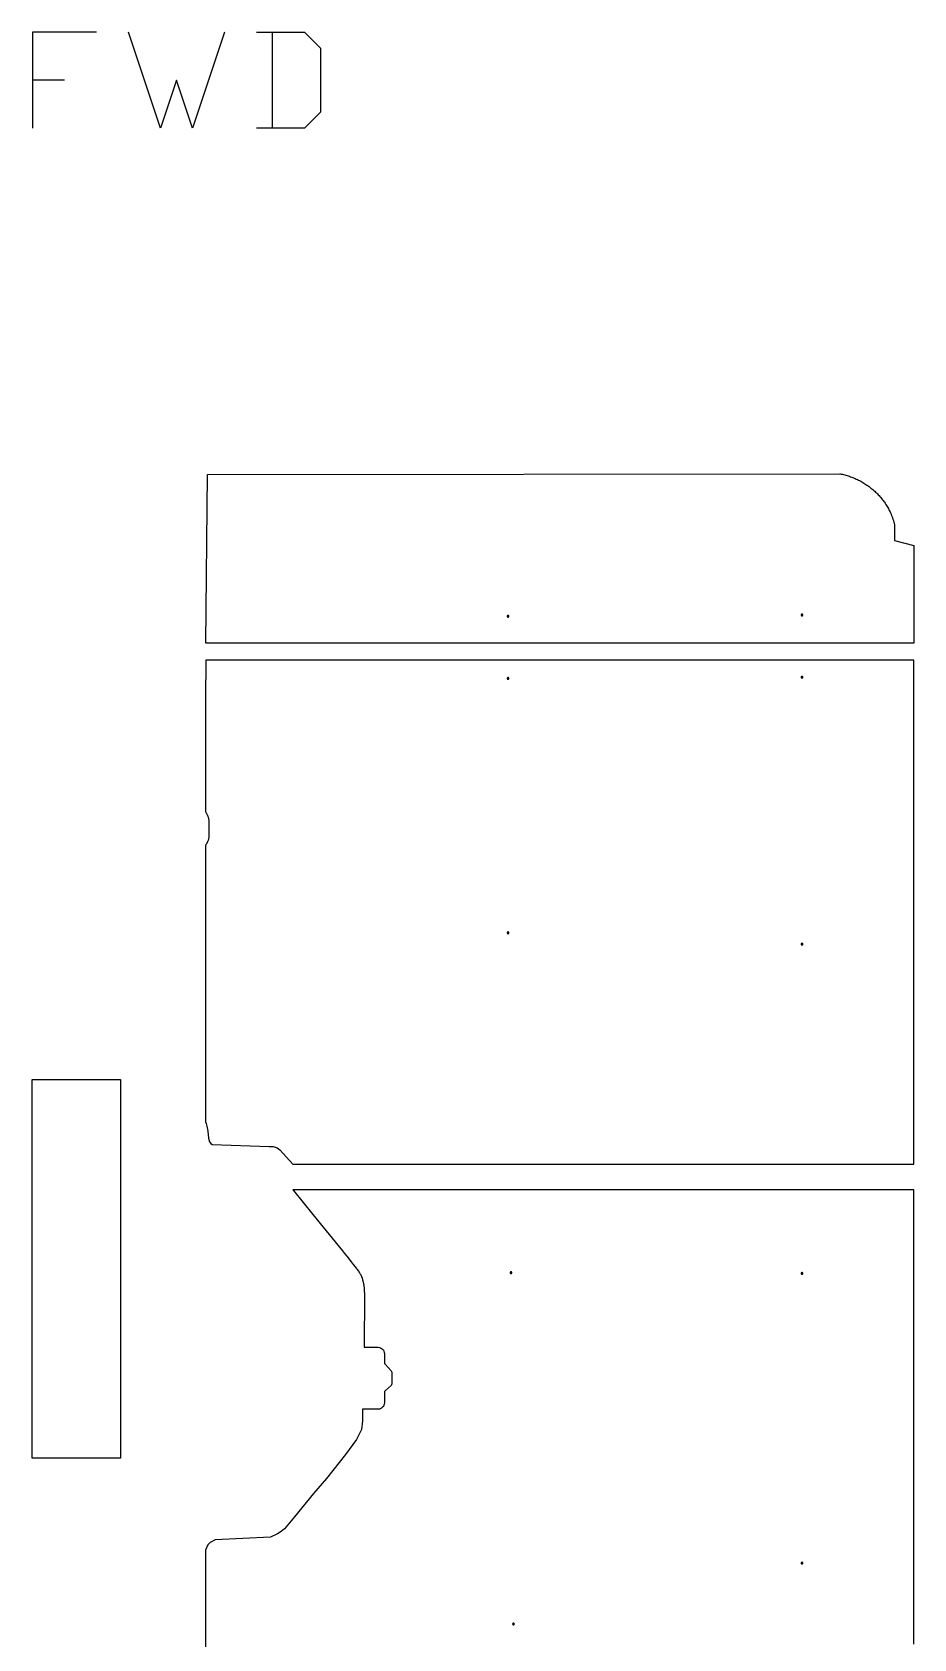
# Model space of a CAD drawing. Extents: x 123 to 7211, y -6292 to -543.
# Drawn here: x 5112 to 7211, y -4369 to -543 of the extents above; entities that cross this region are included whole.
import ezdxf

# ---------------------------------------------------------------- set-up
doc = ezdxf.new("R2010")
doc.units = 0
doc.layers.add('Default_Layer', color=1, linetype='CONTINUOUS')

msp = doc.modelspace()

# ---------------------------------------------------------------- linework, layer by layer
at = {"layer": 'Default_Layer'}
for points in [[(5265.4, -542.5), (5113, -542.5), (5113, -771.1)], [(5570.2, -542.5), (5494, -771.1), (5455.9, -656.8), (5417.8, -771.1), (5341.6, -542.5)], [(5646.4, -542.5), (5760.7, -542.5), (5798.8, -580.6), (5798.8, -733), (5760.7, -771.1), (5646.4, -771.1)], [(5684.5, -771.1), (5684.5, -542.5)], [(5189.2, -656.8), (5113, -656.8)]]:
    msp.add_lwpolyline(points, dxfattribs=at)
for points in [[(7211.4, -1997.6), (5525.1, -1997.6), (5529.1, -1596.1), (7035.3, -1594.6), (7035.6, -1594.6), (7038.5, -1595.2), (7041.3, -1595.7), (7044.1, -1596.4), (7047, -1597.1), (7049.8, -1597.8), (7052.6, -1598.6), (7055.3, -1599.5), (7058.1, -1600.4), (7060.9, -1601.3), (7063.6, -1602.3), (7066.3, -1603.4), (7069, -1604.5), (7071.7, -1605.7), (7074.4, -1606.9), (7077, -1608.1), (7079.6, -1609.4), (7082.2, -1610.8), (7084.8, -1612.1), (7087.4, -1613.6), (7089.9, -1615.1), (7092.4, -1616.6), (7094.9, -1618.1), (7097.4, -1619.7), (7099.8, -1621.4), (7102.2, -1623.1), (7104.6, -1624.8), (7106.9, -1626.6), (7109.2, -1628.4), (7111.5, -1630.3), (7113.8, -1632.2), (7116, -1634.1), (7118.2, -1636.1), (7120.3, -1638.1), (7122.4, -1640.1), (7124.5, -1642.2), (7126.6, -1644.3), (7128.6, -1646.5), (7130.5, -1648.6), (7132.4, -1650.9), (7134.3, -1653.1), (7136.2, -1655.4), (7138, -1657.7), (7139.7, -1660.1), (7141.4, -1662.4), (7143.1, -1664.8), (7144.7, -1667.3), (7146.3, -1669.8), (7147.8, -1672.3), (7149.3, -1674.8), (7150.7, -1677.3), (7152.1, -1679.9), (7153.5, -1682.5), (7154.7, -1685.1), (7156, -1687.8), (7157.1, -1690.5), (7158.3, -1693.2), (7159.3, -1695.9), (7159.8, -1697.3), (7160.3, -1698.7), (7160.8, -1700.1), (7161.3, -1701.4), (7161.7, -1702.8), (7162.2, -1704.2), (7162.6, -1705.6), (7163, -1707.1), (7163.4, -1708.5), (7163.8, -1709.9), (7164.2, -1711.3), (7164.5, -1712.8), (7164.9, -1714.2), (7165.2, -1715.6), (7165, -1753.4), (7211.4, -1765.3), (7211.4, -1997.6)], [(6245, -1931.7), (6244.8, -1931.7), (6244.6, -1931.8), (6244.4, -1931.8), (6244.2, -1931.9), (6244.1, -1932), (6243.9, -1932.1), (6243.8, -1932.2), (6243.6, -1932.3), (6243.5, -1932.5), (6243.4, -1932.6), (6243.3, -1932.8), (6243.2, -1933), (6243.1, -1933.1), (6243.1, -1933.3), (6243, -1933.5), (6243, -1933.7), (6243, -1933.9), (6243.1, -1934.1), (6243.1, -1934.3), (6243.2, -1934.5), (6243.3, -1934.7), (6243.4, -1934.9), (6243.5, -1935), (6243.6, -1935.1), (6243.8, -1935.3), (6243.9, -1935.4), (6244.1, -1935.5), (6244.2, -1935.6), (6244.4, -1935.6), (6244.6, -1935.7), (6244.8, -1935.7), (6245, -1935.7), (6245.2, -1935.7), (6245.4, -1935.7), (6245.6, -1935.6), (6245.8, -1935.6), (6246, -1935.5), (6246.1, -1935.4), (6246.3, -1935.3), (6246.4, -1935.1), (6246.6, -1935), (6246.7, -1934.9), (6246.8, -1934.7), (6246.9, -1934.5), (6246.9, -1934.3), (6247, -1934.1), (6247, -1933.9), (6247, -1933.7), (6247, -1933.5), (6247, -1933.3), (6246.9, -1933.1), (6246.9, -1933), (6246.8, -1932.8), (6246.7, -1932.6), (6246.6, -1932.5), (6246.4, -1932.3), (6246.3, -1932.2), (6246.1, -1932.1), (6246, -1932), (6245.8, -1931.9), (6245.6, -1931.8), (6245.4, -1931.8), (6245.2, -1931.7), (6245, -1931.7)], [(6945, -1928.7), (6944.8, -1928.7), (6944.6, -1928.8), (6944.4, -1928.8), (6944.2, -1928.9), (6944.1, -1929), (6943.9, -1929.1), (6943.8, -1929.2), (6943.6, -1929.3), (6943.5, -1929.5), (6943.4, -1929.6), (6943.3, -1929.8), (6943.2, -1930), (6943.1, -1930.1), (6943.1, -1930.3), (6943, -1930.5), (6943, -1930.7), (6943, -1930.9), (6943.1, -1931.1), (6943.1, -1931.3), (6943.2, -1931.5), (6943.3, -1931.7), (6943.4, -1931.9), (6943.5, -1932), (6943.6, -1932.1), (6943.8, -1932.3), (6943.9, -1932.4), (6944.1, -1932.5), (6944.2, -1932.6), (6944.4, -1932.6), (6944.6, -1932.7), (6944.8, -1932.7), (6945, -1932.7), (6945.2, -1932.7), (6945.4, -1932.7), (6945.6, -1932.6), (6945.8, -1932.6), (6946, -1932.5), (6946.1, -1932.4), (6946.3, -1932.3), (6946.4, -1932.1), (6946.6, -1932), (6946.7, -1931.9), (6946.8, -1931.7), (6946.9, -1931.5), (6946.9, -1931.3), (6947, -1931.1), (6947, -1930.9), (6947, -1930.7), (6947, -1930.5), (6947, -1930.3), (6946.9, -1930.1), (6946.9, -1930), (6946.8, -1929.8), (6946.7, -1929.6), (6946.6, -1929.5), (6946.4, -1929.3), (6946.3, -1929.2), (6946.1, -1929.1), (6946, -1929), (6945.8, -1928.9), (6945.6, -1928.8), (6945.4, -1928.8), (6945.2, -1928.7), (6945, -1928.7)], [(7211.4, -3238.5), (7211.4, -2038.5), (5525.1, -2038.5), (5524.2, -2131.3), (5524.2, -2399.4), (5525, -2400.5), (5525.8, -2401.7), (5526.6, -2402.8), (5527.3, -2404), (5527.9, -2405.3), (5528.6, -2406.5), (5529.1, -2407.7), (5529.7, -2409), (5530.2, -2410.3), (5530.6, -2411.6), (5531, -2413), (5531.4, -2414.3), (5531.7, -2415.7), (5532, -2417), (5532.2, -2418.4), (5532.4, -2419.8), (5532.4, -2461.9), (5532.1, -2463.2), (5531.7, -2464.4), (5531.4, -2465.6), (5531, -2466.8), (5530.6, -2468), (5530.1, -2469.2), (5529.6, -2470.4), (5529.1, -2471.5), (5528.6, -2472.7), (5528.1, -2473.8), (5527.5, -2474.9), (5526.9, -2476.1), (5526.2, -2477.2), (5525.6, -2478.2), (5524.9, -2479.3), (5524.2, -2480.4), (5524.2, -2488.5), (5524.2, -2809.2), (5524.2, -3138), (5526.4, -3141.7), (5527.9, -3148.1), (5529.8, -3160.2), (5531.4, -3177.2), (5533.9, -3185.9), (5537.5, -3189.6), (5540.7, -3191.6), (5676.4, -3196.8), (5685.7, -3197), (5695.1, -3200.2), (5701.8, -3204.5), (5732.4, -3238.5), (7211.4, -3238.5)], [(6245, -2079.9), (6244.8, -2079.9), (6244.6, -2079.9), (6244.4, -2080), (6244.2, -2080), (6244.1, -2080.1), (6243.9, -2080.2), (6243.8, -2080.3), (6243.6, -2080.5), (6243.5, -2080.6), (6243.4, -2080.8), (6243.3, -2080.9), (6243.2, -2081.1), (6243.1, -2081.3), (6243.1, -2081.5), (6243, -2081.7), (6243, -2081.9), (6243, -2082.1), (6243.1, -2082.3), (6243.1, -2082.5), (6243.2, -2082.7), (6243.3, -2082.8), (6243.4, -2083), (6243.5, -2083.2), (6243.6, -2083.3), (6243.8, -2083.4), (6243.9, -2083.5), (6244.1, -2083.6), (6244.2, -2083.7), (6244.4, -2083.8), (6244.6, -2083.8), (6244.8, -2083.9), (6245, -2083.9), (6245.2, -2083.9), (6245.4, -2083.8), (6245.6, -2083.8), (6245.8, -2083.7), (6246, -2083.6), (6246.1, -2083.5), (6246.3, -2083.4), (6246.4, -2083.3), (6246.6, -2083.2), (6246.7, -2083), (6246.8, -2082.8), (6246.9, -2082.7), (6246.9, -2082.5), (6247, -2082.3), (6247, -2082.1), (6247, -2081.9), (6247, -2081.7), (6247, -2081.5), (6246.9, -2081.3), (6246.9, -2081.1), (6246.8, -2080.9), (6246.7, -2080.8), (6246.6, -2080.6), (6246.4, -2080.5), (6246.3, -2080.3), (6246.1, -2080.2), (6246, -2080.1), (6245.8, -2080), (6245.6, -2080), (6245.4, -2079.9), (6245.2, -2079.9), (6245, -2079.9)], [(6945, -2076.9), (6944.8, -2076.9), (6944.6, -2076.9), (6944.4, -2077), (6944.2, -2077), (6944.1, -2077.1), (6943.9, -2077.2), (6943.8, -2077.3), (6943.6, -2077.5), (6943.5, -2077.6), (6943.4, -2077.8), (6943.3, -2077.9), (6943.2, -2078.1), (6943.1, -2078.3), (6943.1, -2078.5), (6943, -2078.7), (6943, -2078.9), (6943, -2079.1), (6943.1, -2079.3), (6943.1, -2079.5), (6943.2, -2079.7), (6943.3, -2079.8), (6943.4, -2080), (6943.5, -2080.2), (6943.6, -2080.3), (6943.8, -2080.4), (6943.9, -2080.5), (6944.1, -2080.6), (6944.2, -2080.7), (6944.4, -2080.8), (6944.6, -2080.8), (6944.8, -2080.9), (6945, -2080.9), (6945.2, -2080.9), (6945.4, -2080.8), (6945.6, -2080.8), (6945.8, -2080.7), (6946, -2080.6), (6946.1, -2080.5), (6946.3, -2080.4), (6946.4, -2080.3), (6946.6, -2080.2), (6946.7, -2080), (6946.8, -2079.8), (6946.9, -2079.7), (6946.9, -2079.5), (6947, -2079.3), (6947, -2079.1), (6947, -2078.9), (6947, -2078.7), (6947, -2078.5), (6946.9, -2078.3), (6946.9, -2078.1), (6946.8, -2077.9), (6946.7, -2077.8), (6946.6, -2077.6), (6946.4, -2077.5), (6946.3, -2077.3), (6946.1, -2077.2), (6946, -2077.1), (6945.8, -2077), (6945.6, -2077), (6945.4, -2076.9), (6945.2, -2076.9), (6945, -2076.9)], [(6245, -2685.8), (6244.8, -2685.8), (6244.6, -2685.8), (6244.4, -2685.9), (6244.2, -2686), (6244.1, -2686), (6243.9, -2686.1), (6243.8, -2686.3), (6243.6, -2686.4), (6243.5, -2686.5), (6243.4, -2686.7), (6243.3, -2686.8), (6243.2, -2687), (6243.1, -2687.2), (6243.1, -2687.4), (6243, -2687.6), (6243, -2687.8), (6243, -2688), (6243.1, -2688.2), (6243.1, -2688.4), (6243.2, -2688.6), (6243.3, -2688.8), (6243.4, -2688.9), (6243.5, -2689.1), (6243.6, -2689.2), (6243.8, -2689.3), (6243.9, -2689.5), (6244.1, -2689.6), (6244.2, -2689.6), (6244.4, -2689.7), (6244.6, -2689.8), (6244.8, -2689.8), (6245, -2689.8), (6245.2, -2689.8), (6245.4, -2689.8), (6245.6, -2689.7), (6245.8, -2689.6), (6246, -2689.6), (6246.1, -2689.5), (6246.3, -2689.3), (6246.4, -2689.2), (6246.6, -2689.1), (6246.7, -2688.9), (6246.8, -2688.8), (6246.9, -2688.6), (6246.9, -2688.4), (6247, -2688.2), (6247, -2688), (6247, -2687.8), (6247, -2687.6), (6247, -2687.4), (6246.9, -2687.2), (6246.9, -2687), (6246.8, -2686.8), (6246.7, -2686.7), (6246.6, -2686.5), (6246.4, -2686.4), (6246.3, -2686.3), (6246.1, -2686.1), (6246, -2686), (6245.8, -2686), (6245.6, -2685.9), (6245.4, -2685.8), (6245.2, -2685.8), (6245, -2685.8)], [(6945, -2712.8), (6944.8, -2712.8), (6944.6, -2712.8), (6944.4, -2712.9), (6944.2, -2713), (6944.1, -2713), (6943.9, -2713.1), (6943.8, -2713.3), (6943.6, -2713.4), (6943.5, -2713.5), (6943.4, -2713.7), (6943.3, -2713.8), (6943.2, -2714), (6943.1, -2714.2), (6943.1, -2714.4), (6943, -2714.6), (6943, -2714.8), (6943, -2715), (6943.1, -2715.2), (6943.1, -2715.4), (6943.2, -2715.6), (6943.3, -2715.8), (6943.4, -2715.9), (6943.5, -2716.1), (6943.6, -2716.2), (6943.8, -2716.3), (6943.9, -2716.5), (6944.1, -2716.6), (6944.2, -2716.6), (6944.4, -2716.7), (6944.6, -2716.8), (6944.8, -2716.8), (6945, -2716.8), (6945.2, -2716.8), (6945.4, -2716.8), (6945.6, -2716.7), (6945.8, -2716.6), (6946, -2716.6), (6946.1, -2716.5), (6946.3, -2716.3), (6946.4, -2716.2), (6946.6, -2716.1), (6946.7, -2715.9), (6946.8, -2715.8), (6946.9, -2715.6), (6946.9, -2715.4), (6947, -2715.2), (6947, -2715), (6947, -2714.8), (6947, -2714.6), (6947, -2714.4), (6946.9, -2714.2), (6946.9, -2714), (6946.8, -2713.8), (6946.7, -2713.7), (6946.6, -2713.5), (6946.4, -2713.4), (6946.3, -2713.3), (6946.1, -2713.1), (6946, -2713), (6945.8, -2713), (6945.6, -2712.9), (6945.4, -2712.8), (6945.2, -2712.8), (6945, -2712.8)], [(5321.8, -3939.4), (5111.8, -3939.4), (5111.8, -3037.4), (5321.8, -3037.4), (5321.8, -3939.4)], [(6252, -3495.1), (6251.8, -3495.1), (6251.6, -3495.1), (6251.4, -3495.2), (6251.2, -3495.3), (6251.1, -3495.3), (6250.9, -3495.4), (6250.8, -3495.6), (6250.6, -3495.7), (6250.5, -3495.8), (6250.4, -3496), (6250.3, -3496.1), (6250.2, -3496.3), (6250.1, -3496.5), (6250.1, -3496.7), (6250, -3496.9), (6250, -3497.1), (6250, -3497.3), (6250.1, -3497.5), (6250.1, -3497.7), (6250.2, -3497.9), (6250.3, -3498.1), (6250.4, -3498.2), (6250.5, -3498.4), (6250.6, -3498.5), (6250.8, -3498.6), (6250.9, -3498.8), (6251.1, -3498.9), (6251.2, -3498.9), (6251.4, -3499), (6251.6, -3499.1), (6251.8, -3499.1), (6252, -3499.1), (6252.2, -3499.1), (6252.4, -3499.1), (6252.6, -3499), (6252.8, -3498.9), (6253, -3498.9), (6253.1, -3498.8), (6253.3, -3498.6), (6253.4, -3498.5), (6253.6, -3498.4), (6253.7, -3498.2), (6253.8, -3498.1), (6253.9, -3497.9), (6253.9, -3497.7), (6254, -3497.5), (6254, -3497.3), (6254, -3497.1), (6254, -3496.9), (6254, -3496.7), (6253.9, -3496.5), (6253.9, -3496.3), (6253.8, -3496.1), (6253.7, -3496), (6253.6, -3495.8), (6253.4, -3495.7), (6253.3, -3495.6), (6253.1, -3495.4), (6253, -3495.3), (6252.8, -3495.3), (6252.6, -3495.2), (6252.4, -3495.1), (6252.2, -3495.1), (6252, -3495.1)], [(6945, -3497.1), (6944.8, -3497.1), (6944.6, -3497.1), (6944.4, -3497.2), (6944.2, -3497.3), (6944.1, -3497.3), (6943.9, -3497.4), (6943.8, -3497.6), (6943.6, -3497.7), (6943.5, -3497.8), (6943.4, -3498), (6943.3, -3498.1), (6943.2, -3498.3), (6943.1, -3498.5), (6943.1, -3498.7), (6943, -3498.9), (6943, -3499.1), (6943, -3499.3), (6943.1, -3499.5), (6943.1, -3499.7), (6943.2, -3499.9), (6943.3, -3500.1), (6943.4, -3500.2), (6943.5, -3500.4), (6943.6, -3500.5), (6943.8, -3500.6), (6943.9, -3500.8), (6944.1, -3500.9), (6944.2, -3500.9), (6944.4, -3501), (6944.6, -3501.1), (6944.8, -3501.1), (6945, -3501.1), (6945.2, -3501.1), (6945.4, -3501.1), (6945.6, -3501), (6945.8, -3500.9), (6946, -3500.9), (6946.1, -3500.8), (6946.3, -3500.6), (6946.4, -3500.5), (6946.6, -3500.4), (6946.7, -3500.2), (6946.8, -3500.1), (6946.9, -3499.9), (6946.9, -3499.7), (6947, -3499.5), (6947, -3499.3), (6947, -3499.1), (6947, -3498.9), (6947, -3498.7), (6946.9, -3498.5), (6946.9, -3498.3), (6946.8, -3498.1), (6946.7, -3498), (6946.6, -3497.8), (6946.4, -3497.7), (6946.3, -3497.6), (6946.1, -3497.4), (6946, -3497.3), (6945.8, -3497.3), (6945.6, -3497.2), (6945.4, -3497.1), (6945.2, -3497.1), (6945, -3497.1)], [(6945, -4187.1), (6944.8, -4187.1), (6944.6, -4187.1), (6944.4, -4187.2), (6944.2, -4187.3), (6944.1, -4187.3), (6943.9, -4187.4), (6943.8, -4187.6), (6943.6, -4187.7), (6943.5, -4187.8), (6943.4, -4188), (6943.3, -4188.1), (6943.2, -4188.3), (6943.1, -4188.5), (6943.1, -4188.7), (6943, -4188.9), (6943, -4189.1), (6943, -4189.3), (6943.1, -4189.5), (6943.1, -4189.7), (6943.2, -4189.9), (6943.3, -4190.1), (6943.4, -4190.2), (6943.5, -4190.4), (6943.6, -4190.5), (6943.8, -4190.6), (6943.9, -4190.8), (6944.1, -4190.9), (6944.2, -4190.9), (6944.4, -4191), (6944.6, -4191.1), (6944.8, -4191.1), (6945, -4191.1), (6945.2, -4191.1), (6945.4, -4191.1), (6945.6, -4191), (6945.8, -4190.9), (6946, -4190.9), (6946.1, -4190.8), (6946.3, -4190.6), (6946.4, -4190.5), (6946.6, -4190.4), (6946.7, -4190.2), (6946.8, -4190.1), (6946.9, -4189.9), (6946.9, -4189.7), (6947, -4189.5), (6947, -4189.3), (6947, -4189.1), (6947, -4188.9), (6947, -4188.7), (6946.9, -4188.5), (6946.9, -4188.3), (6946.8, -4188.1), (6946.7, -4188), (6946.6, -4187.8), (6946.4, -4187.7), (6946.3, -4187.6), (6946.1, -4187.4), (6946, -4187.3), (6945.8, -4187.3), (6945.6, -4187.2), (6945.4, -4187.1), (6945.2, -4187.1), (6945, -4187.1)], [(6258, -4332.1), (6257.8, -4332.1), (6257.6, -4332.1), (6257.4, -4332.2), (6257.2, -4332.3), (6257.1, -4332.3), (6256.9, -4332.4), (6256.8, -4332.6), (6256.6, -4332.7), (6256.5, -4332.8), (6256.4, -4333), (6256.3, -4333.1), (6256.2, -4333.3), (6256.1, -4333.5), (6256.1, -4333.7), (6256, -4333.9), (6256, -4334.1), (6256, -4334.3), (6256.1, -4334.5), (6256.1, -4334.7), (6256.2, -4334.9), (6256.3, -4335.1), (6256.4, -4335.2), (6256.5, -4335.4), (6256.6, -4335.5), (6256.8, -4335.6), (6256.9, -4335.8), (6257.1, -4335.9), (6257.2, -4335.9), (6257.4, -4336), (6257.6, -4336.1), (6257.8, -4336.1), (6258, -4336.1), (6258.2, -4336.1), (6258.4, -4336.1), (6258.6, -4336), (6258.8, -4335.9), (6259, -4335.9), (6259.1, -4335.8), (6259.3, -4335.6), (6259.4, -4335.5), (6259.6, -4335.4), (6259.7, -4335.2), (6259.8, -4335.1), (6259.9, -4334.9), (6259.9, -4334.7), (6260, -4334.5), (6260, -4334.3), (6260, -4334.1), (6260, -4333.9), (6260, -4333.7), (6259.9, -4333.5), (6259.9, -4333.3), (6259.8, -4333.1), (6259.7, -4333), (6259.6, -4332.8), (6259.4, -4332.7), (6259.3, -4332.6), (6259.1, -4332.4), (6259, -4332.3), (6258.8, -4332.3), (6258.6, -4332.2), (6258.4, -4332.1), (6258.2, -4332.1), (6258, -4332.1)]]:
    msp.add_lwpolyline(points, close=True, dxfattribs=at)
msp.add_lwpolyline([(7211.4, -4381.9), (7211.4, -3299.8), (5732.4, -3299.8), (5732.4, -3299.8), (5734.1, -3301.6), (5780.4, -3358.6), (5851.1, -3445.6), (5855.8, -3451.5), (5861, -3458.1), (5871.6, -3471.5), (5876.5, -3477.7), (5880.7, -3483.1), (5883.9, -3487.3), (5885.1, -3488.9), (5885.9, -3490), (5888.6, -3493.7), (5889.9, -3495.6), (5891.2, -3497.4), (5892.5, -3499.3), (5893, -3500.3), (5893.6, -3501.2), (5894.2, -3502.2), (5894.7, -3503.1), (5895.1, -3504), (5895.6, -3504.9), (5896, -3505.8), (5896.4, -3506.8), (5896.7, -3507.7), (5897, -3508.7), (5897.4, -3509.6), (5897.7, -3510.6), (5897.9, -3511.5), (5898.2, -3512.5), (5898.7, -3514.5), (5899.2, -3516.4), (5900.1, -3520.3), (5900.5, -3522.2), (5900.9, -3524.1), (5901.3, -3526.1), (5901.7, -3528), (5902, -3530), (5902.3, -3531.9), (5902.5, -3533.9), (5902.7, -3535.8), (5902.7, -3536.6), (5902.8, -3537.8), (5902.8, -3541.4), (5902.9, -3546.7), (5902.9, -3553.3), (5902.9, -3569.9), (5902.9, -3590), (5902.8, -3634.5), (5902.7, -3656), (5902.7, -3675), (5935.7, -3675, -0.414344), (5950.7, -3690), (5950.7, -3711.9, 0.192253), (5952.1, -3715.4), (5966.7, -3730.8, -0.192253), (5968.1, -3734.2), (5968.1, -3762.3, -0.213187), (5966.4, -3766), (5952.4, -3778.6, 0.213187), (5950.7, -3782.3), (5950.7, -3807.3, -0.414714), (5935.7, -3822.3), (5898.8, -3822.3), (5898.8, -3850.1), (5896.2, -3871.1), (5884, -3894.6), (5858.3, -3930.4), (5812.7, -3987.3), (5781.7, -4023.4), (5736.3, -4079.1), (5712.8, -4107.2), (5704.7, -4113.6), (5695.7, -4119.4), (5679.3, -4126.9), (5547.6, -4133.2), (5536, -4140.1), (5530.5, -4145.8), (5524.2, -4158.5), (5524.2, -4438.8)], format="xyb", dxfattribs=at)

doc.saveas('drawing.dxf')
